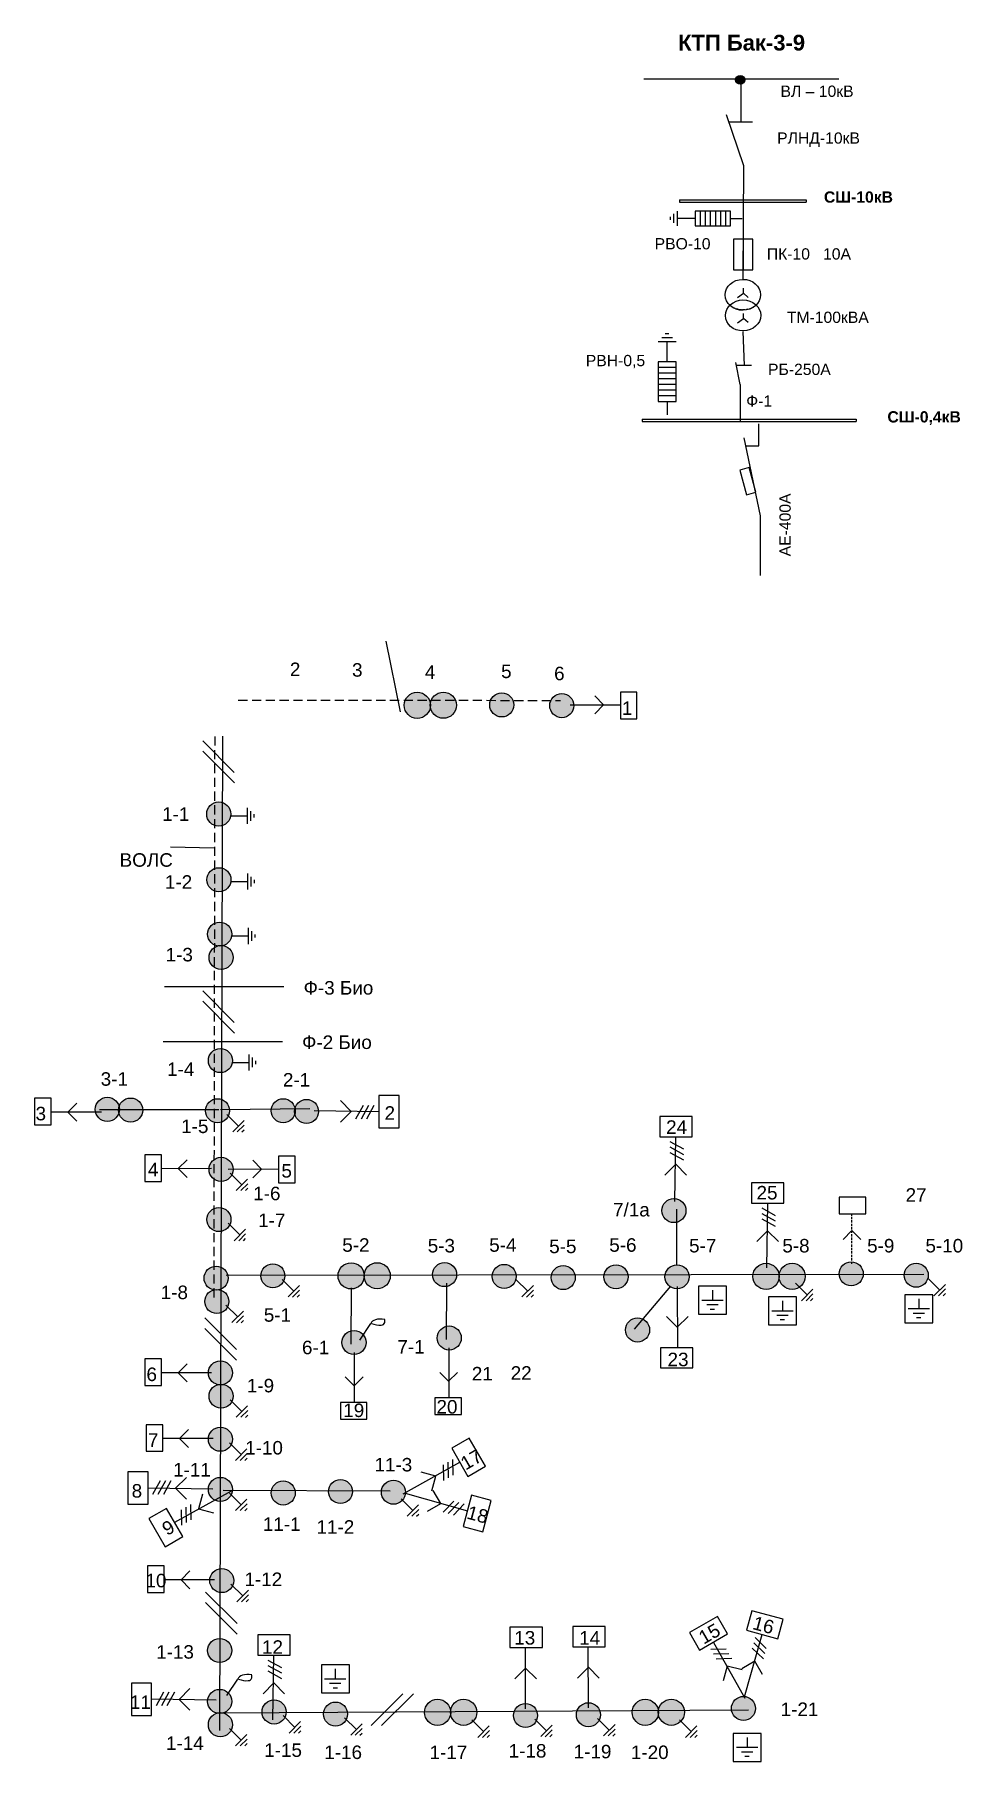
# Model space of a CAD drawing. Extents: x 5 to 651, y 4 to 408.
# Drawn here: x 5.3 to 217.2, y 3.5 to 397.8 of the extents above; entities that cross this region are included whole.
import ezdxf

# ---------------------------------------------------------------- set-up
doc = ezdxf.new("R2010")
doc.units = 0
doc.header["$LTSCALE"] = 4.2
doc.header["$MEASUREMENT"] = 0
doc.linetypes.add('DASHED', pattern=[0.75, 0.5, -0.25])
doc.linetypes.add('HIDDEN2', pattern=[0.1875, 0.125, -0.0625])
doc.layers.get('0').update_dxf_attribs({"linetype": 'CONTINUOUS'})
doc.styles.get("Standard").update_dxf_attribs({"font": 'txt.shx'})

msp = doc.modelspace()

# ---------------------------------------------------------------- hatches: boundary and pattern name
h = msp.add_hatch(color=7)
edge = h.paths.add_edge_path()
edge.add_ellipse((166.4, 387.44), major_axis=(1.08, 0), ratio=0.902696, start_angle=0, end_angle=360)
h = msp.add_hatch(color=7)
edge = h.paths.add_edge_path()
edge.add_arc((92.68, 244.64), 2.99, 0, 360)
h = msp.add_hatch(color=7)
edge = h.paths.add_edge_path()
edge.add_arc((98.63, 244.65), 2.99, 0, 360)
h = msp.add_hatch(color=7)
edge = h.paths.add_edge_path()
edge.add_arc((111.96, 244.72), 2.75, 0, 360)
h = msp.add_hatch(color=7)
edge = h.paths.add_edge_path()
edge.add_arc((125.67, 244.56), 2.75, 0, 360)
h = msp.add_hatch(color=7)
edge = h.paths.add_edge_path()
edge.add_arc((47.34, 219.81), 2.75, 0, 360)
h = msp.add_hatch(color=7)
edge = h.paths.add_edge_path()
edge.add_arc((47.39, 204.81), 2.75, 0, 360)
h = msp.add_hatch(color=7)
edge = h.paths.add_edge_path()
edge.add_arc((47.56, 192.39), 2.75, 0, 360)
h = msp.add_hatch(color=7)
edge = h.paths.add_edge_path()
edge.add_arc((47.88, 187.07), 2.75, 0, 360)
h = msp.add_hatch(color=7)
edge = h.paths.add_edge_path()
edge.add_arc((47.72, 163.52), 2.75, 0, 360)
h = msp.add_hatch(color=7)
edge = h.paths.add_edge_path()
edge.add_arc((21.91, 152.39), 2.75, 0, 360)
h = msp.add_hatch(color=7)
edge = h.paths.add_edge_path()
edge.add_arc((27.23, 152.23), 2.75, 0, 360)
h = msp.add_hatch(color=7)
edge = h.paths.add_edge_path()
edge.add_arc((47.07, 152.07), 2.75, 0, 360)
h = msp.add_hatch(color=7)
edge = h.paths.add_edge_path()
edge.add_arc((62.07, 152.07), 2.75, 0, 360)
h = msp.add_hatch(color=7)
edge = h.paths.add_edge_path()
edge.add_arc((67.39, 151.91), 2.75, 0, 360)
h = msp.add_hatch(color=7)
edge = h.paths.add_edge_path()
edge.add_arc((47.88, 138.69), 2.75, 0, 360)
h = msp.add_hatch(color=7)
edge = h.paths.add_edge_path()
edge.add_arc((151.27, 129.28), 2.75, 0, 360)
h = msp.add_hatch(color=7)
edge = h.paths.add_edge_path()
edge.add_arc((47.39, 127.23), 2.75, 0, 360)
h = msp.add_hatch(color=7)
edge = h.paths.add_edge_path()
edge.add_arc((46.75, 113.85), 2.75, 0, 360)
h = msp.add_hatch(color=7)
edge = h.paths.add_edge_path()
edge.add_arc((59.7, 114.39), 2.75, 0, 360)
h = msp.add_hatch(color=7)
edge = h.paths.add_edge_path()
edge.add_arc((77.58, 114.38), 2.99, 0, 360)
h = msp.add_hatch(color=7)
edge = h.paths.add_edge_path()
edge.add_arc((83.52, 114.39), 2.99, 0, 360)
h = msp.add_hatch(color=7)
edge = h.paths.add_edge_path()
edge.add_arc((98.91, 114.66), 2.75, 0, 360)
h = msp.add_hatch(color=7)
edge = h.paths.add_edge_path()
edge.add_arc((112.52, 114.25), 2.75, 0, 360)
h = msp.add_hatch(color=7)
edge = h.paths.add_edge_path()
edge.add_arc((126, 113.98), 2.75, 0, 360)
h = msp.add_hatch(color=7)
edge = h.paths.add_edge_path()
edge.add_arc((138.05, 114.16), 2.75, 0, 360)
h = msp.add_hatch(color=7)
edge = h.paths.add_edge_path()
edge.add_arc((151.98, 114.16), 2.75, 0, 360)
h = msp.add_hatch(color=7)
edge = h.paths.add_edge_path()
edge.add_arc((172.31, 114.25), 2.99, 0, 360)
h = msp.add_hatch(color=7)
edge = h.paths.add_edge_path()
edge.add_arc((178.26, 114.26), 2.99, 0, 360)
h = msp.add_hatch(color=7)
edge = h.paths.add_edge_path()
edge.add_arc((191.75, 114.84), 2.75, 0, 360)
h = msp.add_hatch(color=7)
edge = h.paths.add_edge_path()
edge.add_arc((206.59, 114.52), 2.75, 0, 360)
h = msp.add_hatch(color=7)
edge = h.paths.add_edge_path()
edge.add_arc((46.91, 108.52), 2.75, 0, 360)
h = msp.add_hatch(color=7)
edge = h.paths.add_edge_path()
edge.add_arc((99.97, 100.19), 2.75, 0, 360)
h = msp.add_hatch(color=7)
edge = h.paths.add_edge_path()
edge.add_arc((142.97, 102.02), 2.75, 0, 360)
h = msp.add_hatch(color=7)
edge = h.paths.add_edge_path()
edge.add_arc((78.23, 99.16), 2.75, 0, 360)
h = msp.add_hatch(color=7)
edge = h.paths.add_edge_path()
edge.add_arc((47.72, 92.23), 2.75, 0, 360)
h = msp.add_hatch(color=7)
edge = h.paths.add_edge_path()
edge.add_arc((47.88, 86.91), 2.75, 0, 360)
h = msp.add_hatch(color=7)
edge = h.paths.add_edge_path()
edge.add_arc((47.72, 77.07), 2.75, 0, 360)
h = msp.add_hatch(color=7)
edge = h.paths.add_edge_path()
edge.add_arc((47.72, 65.62), 2.75, 0, 360)
h = msp.add_hatch(color=7)
edge = h.paths.add_edge_path()
edge.add_arc((62.07, 64.81), 2.75, 0, 360)
h = msp.add_hatch(color=7)
edge = h.paths.add_edge_path()
edge.add_arc((75.14, 65.14), 2.75, 0, 360)
h = msp.add_hatch(color=7)
edge = h.paths.add_edge_path()
edge.add_arc((87.23, 64.98), 2.75, 0, 360)
h = msp.add_hatch(color=7)
edge = h.paths.add_edge_path()
edge.add_arc((48.04, 44.81), 2.75, 0, 360)
h = msp.add_hatch(color=7)
edge = h.paths.add_edge_path()
edge.add_arc((47.56, 28.85), 2.75, 0, 360)
h = msp.add_hatch(color=7)
edge = h.paths.add_edge_path()
edge.add_arc((47.56, 17.23), 2.75, 0, 360)
h = msp.add_hatch(color=7)
edge = h.paths.add_edge_path()
edge.add_arc((59.98, 14.81), 2.75, 0, 360)
h = msp.add_hatch(color=7)
edge = h.paths.add_edge_path()
edge.add_arc((74.01, 14.33), 2.75, 0, 360)
h = msp.add_hatch(color=7)
edge = h.paths.add_edge_path()
edge.add_arc((97.31, 14.73), 2.99, 0, 360)
h = msp.add_hatch(color=7)
edge = h.paths.add_edge_path()
edge.add_arc((103.26, 14.75), 2.99, 0, 360)
h = msp.add_hatch(color=7)
edge = h.paths.add_edge_path()
edge.add_arc((117.39, 14.01), 2.75, 0, 360)
h = msp.add_hatch(color=7)
edge = h.paths.add_edge_path()
edge.add_arc((131.75, 14.17), 2.75, 0, 360)
h = msp.add_hatch(color=7)
edge = h.paths.add_edge_path()
edge.add_arc((144.73, 14.73), 2.99, 0, 360)
h = msp.add_hatch(color=7)
edge = h.paths.add_edge_path()
edge.add_arc((150.68, 14.75), 2.99, 0, 360)
h = msp.add_hatch(color=7)
edge = h.paths.add_edge_path()
edge.add_arc((167.15, 15.62), 2.75, 0, 360)
h = msp.add_hatch(color=7)
edge = h.paths.add_edge_path()
edge.add_arc((47.72, 11.91), 2.75, 0, 360)

# ---------------------------------------------------------------- linework, layer by layer
at = {"color": 7, "linetype": 'CONTINUOUS'}
for p, q in [((188.92, 387.61), (144.38, 387.58)), ((166.59, 377.71), (166.59, 387.21)), ((163.17, 379.5), (167.17, 367.9)), ((163.8, 377.85), (169.25, 377.85)), ((167.17, 367.9), (167.02, 341.94)), ((152.56, 360), (181.47, 360)), ((152.56, 360), (152.56, 359.53)), ((152.56, 359.53), (181.47, 359.53)), ((181.47, 360), (181.47, 359.53)), ((150.38, 356.13), (150.38, 355.46)), ((151.2, 356.8), (151.2, 354.79)), ((152.02, 357.47), (152.02, 354.12)), ((156.13, 355.8), (152.02, 355.8)), ((157.28, 357.47), (157.28, 354.12)), ((158.43, 357.47), (158.43, 354.12)), ((159.58, 357.47), (159.58, 354.12)), ((160.73, 357.47), (160.73, 354.12)), ((161.88, 357.47), (161.88, 354.12)), ((163.03, 357.47), (163.03, 354.12)), ((164.18, 355.8), (166.86, 355.8)), ((167.1, 352.89), (167.06, 344.04)), ((165.81, 337.75), (167.15, 338.7)), ((165.81, 331.98), (167.15, 332.93)), ((151.77, 327.63), (147.68, 327.63)), ((150.95, 328.55), (148.49, 328.55)), ((150.13, 329.47), (149.31, 329.47)), ((149.72, 323.02), (149.72, 327.63)), ((167, 329.97), (167.34, 322.21)), ((151.77, 321.73), (147.68, 321.73)), ((151.77, 320.44), (147.68, 320.44)), ((166.42, 317.9), (165.37, 322.9)), ((169.02, 322.21), (165.65, 322.21)), ((151.77, 319.14), (147.68, 319.14)), ((151.77, 317.85), (147.68, 317.85)), ((151.77, 316.56), (147.68, 316.56)), ((166.42, 317.9), (166.42, 309.61)), ((151.77, 315.27), (147.68, 315.27)), ((149.72, 313.98), (149.72, 310.97)), ((144.01, 309.99), (192.89, 309.99)), ((144.01, 309.99), (144.01, 309.43)), ((144.01, 309.43), (192.89, 309.43)), ((170.67, 303.89), (170.67, 308.88)), ((192.89, 309.99), (192.89, 309.43)), ((171.03, 287.91), (167.32, 305.72)), ((167.67, 303.9), (170.67, 303.89)), ((171.06, 274.27), (171.07, 288)), ((85.52, 259.3), (88.79, 243.16)), ((127.57, 244.74), (139.04, 244.76)), ((48.24, 237.61), (47.52, 10.6)), ((43.68, 234.15), (50.93, 226.9)), ((43.69, 236.54), (50.9, 229.33)), ((53.92, 217.55), (53.92, 221.24)), ((50.13, 219.39), (53.92, 219.39)), ((54.67, 218.29), (54.67, 220.5)), ((55.43, 219.02), (55.43, 219.76)), ((36.32, 212.3), (46.27, 212.06)), ((53.97, 202.55), (53.97, 206.24)), ((54.72, 203.29), (54.72, 205.5)), ((50.18, 204.39), (53.97, 204.39)), ((55.48, 204.02), (55.48, 204.76)), ((54.13, 190.13), (54.13, 193.82)), ((50.34, 191.97), (54.13, 191.97)), ((54.89, 190.87), (54.89, 193.08)), ((55.64, 191.6), (55.64, 192.34)), ((34.97, 180.45), (62.24, 180.45)), ((43.69, 179.44), (50.9, 172.24)), ((43.68, 177.06), (50.93, 169.8)), ((34.64, 167.87), (61.92, 167.87)), ((50.5, 163.1), (54.29, 163.1)), ((54.29, 161.26), (54.29, 164.95)), ((55.05, 161.99), (55.05, 164.21)), ((55.8, 162.73), (55.8, 163.47)), ((20.55, 151.75), (9.08, 151.73)), ((20.13, 152.39), (47.4, 152.39)), ((47.71, 152.39), (68.12, 152.6)), ((49.16, 151.24), (51.84, 148.56)), ((50.53, 147.25), (53.14, 149.86)), ((69.12, 152.12), (83.9, 151.89)), ((80.31, 153.27), (78.6, 150.17)), ((81.55, 153.27), (79.84, 150.17)), ((82.79, 153.27), (81.08, 150.17)), ((51.59, 147.24), (53.16, 148.8)), ((52.65, 147.22), (53.17, 147.75)), ((151.51, 131.38), (151.73, 146.15)), ((150.35, 145.05), (153.45, 143.34)), ((150.35, 143.81), (153.45, 142.1)), ((150.35, 142.57), (153.45, 140.86)), ((45.71, 138.85), (34.25, 138.83)), ((49.51, 138.77), (60.98, 138.79)), ((49.97, 137.85), (52.64, 135.17)), ((51.34, 133.86), (53.95, 136.48)), ((52.4, 133.85), (53.96, 135.42)), ((53.46, 133.84), (53.98, 134.36)), ((172.47, 116.22), (172.7, 130.99)), ((49.48, 126.4), (52.16, 123.72)), ((151.92, 116.77), (151.96, 129.64)), ((171.32, 129.88), (174.42, 128.18)), ((171.32, 128.64), (174.42, 126.94)), ((171.32, 127.41), (174.42, 125.7)), ((50.85, 122.41), (53.47, 125.02)), ((51.91, 122.4), (53.48, 123.97)), ((52.97, 122.39), (53.49, 122.91)), ((49.06, 114.54), (208.32, 114.8)), ((61.79, 113.55), (64.47, 110.87)), ((63.16, 109.57), (65.78, 112.18)), ((64.22, 109.55), (65.79, 111.12)), ((77.59, 111.67), (77.54, 98.81)), ((99.32, 112.7), (99.28, 99.83)), ((115.21, 113.55), (117.89, 110.87)), ((116.58, 109.57), (119.2, 112.18)), ((117.64, 109.55), (119.21, 111.12)), ((150.51, 112.02), (142.21, 102.19)), ((152.04, 111.94), (152.06, 97.97)), ((160.07, 111.09), (160.07, 108.84)), ((179, 112.69), (181.68, 110.01)), ((180.37, 108.7), (182.98, 111.31)), ((209.28, 113.82), (211.96, 111.14)), ((210.65, 109.83), (213.27, 112.44)), ((211.71, 109.82), (213.28, 111.39)), ((49, 107.69), (51.68, 105.01)), ((65.28, 109.54), (65.8, 110.06)), ((118.7, 109.54), (119.22, 110.06)), ((157.63, 108.84), (162.52, 108.84)), ((158.77, 107.82), (161.38, 107.82)), ((159.58, 106.8), (160.56, 106.8)), ((176.04, 108.67), (176.04, 106.42)), ((181.43, 108.69), (183, 110.26)), ((182.49, 108.68), (183.01, 109.2)), ((204.73, 106.9), (209.61, 106.9)), ((207.17, 109.15), (207.17, 106.9)), ((212.77, 109.8), (213.29, 110.33)), ((44.18, 104.77), (51.39, 97.56)), ((50.37, 103.7), (52.98, 106.31)), ((51.43, 103.69), (53, 105.26)), ((52.49, 103.68), (53.01, 104.2)), ((79.54, 99.72), (82.1, 103.5)), ((173.6, 106.42), (178.49, 106.42)), ((174.74, 105.4), (177.34, 105.4)), ((175.55, 104.38), (176.53, 104.38)), ((205.87, 105.88), (208.47, 105.88)), ((206.68, 104.86), (207.66, 104.86)), ((44.16, 102.38), (51.41, 95.13)), ((78.27, 96.91), (78.29, 85.44)), ((99.85, 97.96), (99.87, 86.5)), ((45.71, 92.23), (34.25, 92.22)), ((49.97, 86.07), (52.64, 83.4)), ((51.34, 82.09), (53.95, 84.7)), ((52.4, 82.08), (53.96, 83.64)), ((53.46, 82.06), (53.98, 82.58)), ((46.04, 77.23), (34.57, 77.22)), ((49.8, 76.24), (52.48, 73.56)), ((51.18, 72.25), (53.79, 74.86)), ((52.24, 72.24), (53.8, 73.8)), ((53.29, 72.22), (53.82, 72.75)), ((89.48, 64.61), (102.39, 71.81)), ((98.59, 71.2), (98.67, 67.67)), ((99.67, 71.82), (99.74, 68.29)), ((100.74, 72.44), (100.82, 68.91)), ((32.31, 64.55), (34.02, 67.65)), ((33.55, 64.55), (35.26, 67.65)), ((34.79, 64.55), (36.5, 67.65)), ((45.98, 65.7), (31.2, 65.92)), ((50.18, 65.26), (37.27, 58.06)), ((48.35, 65.45), (86.52, 65.3)), ((49.8, 64.78), (52.48, 62.11)), ((51.18, 60.8), (53.79, 63.41)), ((89, 63.49), (91.68, 60.81)), ((89.9, 64.75), (104.11, 60.71)), ((38.92, 57.43), (38.85, 60.96)), ((39.99, 58.05), (39.92, 61.58)), ((41.07, 58.67), (40.99, 62.2)), ((52.24, 60.79), (53.8, 62.35)), ((53.29, 60.77), (53.82, 61.29)), ((90.37, 59.51), (92.98, 62.12)), ((91.43, 59.5), (93, 61.06)), ((92.49, 59.48), (93.01, 60)), ((101, 62.96), (98.55, 60.41)), ((102.2, 62.64), (99.75, 60.09)), ((103.4, 62.32), (100.95, 59.77)), ((46.36, 44.98), (34.89, 44.96)), ((50.13, 43.98), (52.81, 41.3)), ((44.32, 39.8), (51.57, 32.55)), ((44.34, 42.19), (51.55, 34.98)), ((51.5, 39.99), (54.11, 42.6)), ((52.56, 39.98), (54.13, 41.55)), ((53.62, 39.97), (54.14, 40.49)), ((167.38, 18.28), (171.42, 32.5)), ((169.81, 31.78), (172.36, 29.34)), ((59.73, 12.99), (59.96, 27.77)), ((117.38, 15.56), (117.36, 29.52)), ((131.74, 15.72), (131.72, 29.68)), ((159.68, 29.13), (163.22, 29.2)), ((160.3, 28.06), (163.84, 28.13)), ((167.51, 17.87), (160.32, 30.78)), ((169.16, 29.39), (171.72, 26.94)), ((169.49, 30.59), (172.04, 28.14)), ((58.58, 26.66), (61.68, 24.95)), ((58.58, 25.42), (61.68, 23.71)), ((58.58, 24.18), (61.68, 22.47)), ((73.94, 24.64), (73.94, 22.39)), ((160.92, 26.98), (164.46, 27.06)), ((49.17, 18.56), (51.73, 22.34)), ((71.5, 22.39), (76.39, 22.39)), ((72.64, 21.37), (75.25, 21.37)), ((73.46, 20.35), (74.43, 20.35)), ((46.79, 17.47), (32.01, 17.7)), ((33.12, 16.32), (34.82, 19.42)), ((34.36, 16.32), (36.06, 19.42)), ((35.6, 16.32), (37.3, 19.42)), ((82.14, 11.76), (89.35, 18.97)), ((84.53, 11.74), (91.78, 18.99)), ((47.71, 14.64), (168.32, 15.3)), ((62.06, 13.98), (64.74, 11.3)), ((63.44, 9.99), (66.05, 12.6)), ((76.09, 13.49), (78.77, 10.81)), ((77.47, 9.51), (80.08, 12.12)), ((105.13, 13.01), (107.81, 10.33)), ((119.48, 13.17), (122.16, 10.49)), ((133.84, 13.33), (136.52, 10.65)), ((135.21, 9.35), (137.82, 11.96)), ((152.55, 13.01), (155.23, 10.33)), ((49.8, 11.07), (52.48, 8.4)), ((51.18, 7.09), (53.79, 9.7)), ((52.24, 7.08), (53.8, 8.64)), ((64.49, 9.98), (66.06, 11.55)), ((65.55, 9.97), (66.07, 10.49)), ((78.53, 9.5), (80.09, 11.06)), ((79.58, 9.48), (80.11, 10)), ((106.5, 9.02), (109.11, 11.64)), ((107.56, 9.01), (109.13, 10.58)), ((108.62, 9), (109.14, 9.52)), ((120.85, 9.19), (123.47, 11.8)), ((121.91, 9.17), (123.48, 10.74)), ((122.97, 9.16), (123.49, 9.68)), ((136.27, 9.33), (137.84, 10.9)), ((137.33, 9.32), (137.85, 9.84)), ((153.92, 9.02), (156.53, 11.64)), ((154.98, 9.01), (156.55, 10.58)), ((156.04, 9), (156.56, 9.52)), ((167.98, 8.99), (167.98, 6.74)), ((53.29, 7.06), (53.82, 7.58)), ((165.53, 6.74), (170.42, 6.74)), ((166.67, 5.72), (169.28, 5.72)), ((167.49, 4.7), (168.47, 4.7))]:
    msp.add_line(p, q, dxfattribs=at)
at = {"color": 7, "linetype": 'DASHED'}
for p, q in [((51.79, 245.84), (125.36, 245.75)), ((46.42, 237.55), (46.21, 108.93))]:
    msp.add_line(p, q, dxfattribs=at)
at = {"color": 7, "linetype": 'HIDDEN2'}
msp.add_line((191.91, 117.09), (191.89, 128.56), dxfattribs=at)
at = {"color": 7, "linetype": 'CONTINUOUS'}
for points in [[(156.13, 357.47), (156.13, 354.12), (164.18, 354.12), (164.18, 357.47)], [(164.88, 344.04), (169.32, 344.04), (169.32, 351.09), (164.88, 351.09)], [(151.77, 323.02), (147.68, 323.02), (147.68, 313.98), (151.77, 313.98)], [(169.97, 293.27), (168.46, 298.9), (166.34, 298.33), (167.85, 292.7)], [(139.04, 241.58), (142.84, 241.58), (142.84, 247.65), (139.04, 247.65)], [(9.08, 154.91), (5.29, 154.91), (5.29, 148.84), (9.08, 148.84)], [(83.9, 148.19), (88.52, 148.19), (88.52, 155.59), (83.9, 155.59)], [(155.43, 146.15), (155.43, 150.78), (148.03, 150.78), (148.03, 146.15)], [(34.25, 142.01), (30.45, 142.01), (30.45, 135.93), (34.25, 135.93)], [(60.98, 135.61), (64.77, 135.61), (64.77, 141.69), (60.98, 141.69)], [(176.4, 130.99), (176.4, 135.62), (169, 135.62), (169, 130.99)], [(195.07, 128.56), (195.07, 132.35), (189, 132.35), (189, 128.56)], [(163.3, 112.01), (156.9, 112.01), (156.9, 105.61), (163.3, 105.61)], [(179.27, 109.59), (172.87, 109.59), (172.87, 103.19), (179.27, 103.19)], [(210.39, 110.07), (204, 110.07), (204, 103.68), (210.39, 103.68)], [(34.25, 95.4), (30.45, 95.4), (30.45, 89.32), (34.25, 89.32)], [(148.19, 97.97), (148.19, 93.35), (155.59, 93.35), (155.59, 97.97)], [(75.11, 85.44), (75.11, 81.65), (81.18, 81.65), (81.18, 85.44)], [(96.69, 86.5), (96.69, 82.7), (102.76, 82.7), (102.76, 86.5)], [(34.57, 80.4), (30.77, 80.4), (30.77, 74.32), (34.57, 74.32)], [(104.24, 68.6), (108.25, 70.91), (104.55, 77.32), (100.54, 75.01)], [(31.2, 69.63), (26.58, 69.63), (26.58, 62.22), (31.2, 62.22)], [(103.15, 57.13), (107.62, 55.93), (109.54, 63.08), (105.07, 64.28)], [(35.42, 61.27), (31.42, 58.96), (35.12, 52.55), (39.12, 54.86)], [(34.89, 48.14), (31.09, 48.14), (31.09, 42.06), (34.89, 42.06)], [(163.53, 32.63), (161.21, 36.63), (154.8, 32.93), (157.12, 28.93)], [(175, 31.54), (176.19, 36.01), (169.05, 37.92), (167.85, 33.46)], [(63.66, 27.77), (63.66, 32.39), (56.26, 32.39), (56.26, 27.77)], [(121.23, 29.52), (121.23, 34.14), (113.84, 34.14), (113.84, 29.52)], [(135.59, 29.68), (135.59, 34.3), (128.19, 34.3), (128.19, 29.68)], [(77.17, 25.56), (70.77, 25.56), (70.77, 19.16), (77.17, 19.16)], [(32.01, 21.4), (27.39, 21.4), (27.39, 14), (32.01, 14)], [(171.2, 9.91), (164.8, 9.91), (164.8, 3.51), (171.2, 3.51)]]:
    msp.add_lwpolyline(points, close=True, dxfattribs=at)
for points in [[(168.24, 337.76), (167.15, 338.7), (167.14, 339.87)], [(168.23, 332), (167.15, 332.93), (167.14, 334.11)], [(133.18, 242.71), (135.21, 244.73), (133.18, 246.76)], [(14.94, 153.78), (12.92, 151.76), (14.94, 149.73)], [(75.12, 149.46), (77.59, 151.92), (75.12, 154.39)], [(40.1, 140.88), (38.08, 138.85), (40.1, 136.83)], [(55.12, 136.74), (57.14, 138.77), (55.12, 140.79)], [(154.17, 137.38), (151.7, 139.85), (149.23, 137.38)], [(175.14, 122.22), (172.67, 124.69), (170.2, 122.22)], [(193.94, 122.7), (191.92, 124.72), (189.89, 122.7)], [(149.57, 105.11), (152.03, 102.64), (154.5, 105.11)], [(40.1, 94.27), (38.08, 92.24), (40.1, 90.22)], [(76.24, 91.3), (78.26, 89.28), (80.29, 91.3)], [(97.82, 92.35), (99.84, 90.33), (101.87, 92.35)], [(40.43, 79.27), (38.4, 77.24), (40.43, 75.22)], [(39.98, 68.36), (37.51, 65.89), (39.98, 63.43)], [(96.01, 65.31), (96.91, 68.68), (93.54, 69.58)], [(43.65, 64.56), (42.75, 61.19), (46.12, 60.29)], [(95.01, 60.62), (98.03, 62.37), (96.28, 65.39)], [(40.75, 47.01), (38.73, 44.98), (40.75, 42.96)], [(119.86, 22.39), (117.39, 24.85), (114.93, 22.39)], [(134.21, 22.55), (131.75, 25.01), (129.28, 22.55)], [(166.82, 24.4), (163.45, 25.3), (162.55, 21.93)], [(171.51, 23.39), (169.76, 26.42), (166.74, 24.67)], [(40.78, 20.14), (38.32, 17.67), (40.78, 15.2)], [(62.39, 18.99), (59.93, 21.46), (57.46, 18.99)]]:
    msp.add_lwpolyline(points, dxfattribs=at)
for centre, radius in [((92.68, 244.64), 2.99), ((98.63, 244.65), 2.99), ((111.96, 244.72), 2.75), ((125.67, 244.56), 2.75), ((47.34, 219.81), 2.75), ((47.39, 204.81), 2.75), ((47.56, 192.39), 2.75), ((47.88, 187.07), 2.75), ((47.72, 163.52), 2.75), ((21.91, 152.39), 2.75), ((27.23, 152.23), 2.75), ((47.07, 152.07), 2.75), ((62.07, 152.07), 2.75), ((67.39, 151.91), 2.75), ((47.88, 138.69), 2.75), ((151.27, 129.28), 2.75), ((47.39, 127.23), 2.75), ((46.75, 113.85), 2.75), ((59.7, 114.39), 2.75), ((77.58, 114.38), 2.99), ((83.52, 114.39), 2.99), ((98.91, 114.66), 2.75), ((112.52, 114.25), 2.75), ((126, 113.98), 2.75), ((138.05, 114.16), 2.75), ((151.98, 114.16), 2.75), ((172.31, 114.25), 2.99), ((178.26, 114.26), 2.99), ((191.75, 114.84), 2.75), ((206.59, 114.52), 2.75), ((46.91, 108.52), 2.75), ((99.97, 100.19), 2.75), ((142.97, 102.02), 2.75), ((78.23, 99.16), 2.75), ((47.72, 92.23), 2.75), ((47.88, 86.91), 2.75), ((47.72, 77.07), 2.75), ((47.72, 65.62), 2.75), ((62.07, 64.81), 2.75), ((75.14, 65.14), 2.75), ((87.23, 64.98), 2.75), ((48.04, 44.81), 2.75), ((47.56, 28.85), 2.75), ((47.56, 17.23), 2.75), ((59.98, 14.81), 2.75), ((74.01, 14.33), 2.75), ((97.31, 14.73), 2.99), ((103.26, 14.75), 2.99), ((117.39, 14.01), 2.75), ((131.75, 14.17), 2.75), ((144.73, 14.73), 2.99), ((150.68, 14.75), 2.99), ((167.15, 15.62), 2.75), ((47.72, 11.91), 2.75)]:
    msp.add_circle(centre, radius, dxfattribs=at)
for centre, major_axis, ratio in [((166.4, 387.44), (1.08, 0), 0.902696), ((167.02, 338.34), (4.04, 0.03), 0.874379), ((167.06, 333.64), (4.04, 0.03), 0.874379)]:
    msp.add_ellipse(centre, major_axis=major_axis, ratio=ratio, dxfattribs=at)
at = {"color": 7, "linetype": 'HIDDEN2'}
msp.add_ellipse((167.03, 337.93), major_axis=(3.99, 0.02), ratio=0.74297, start_param=-2.425623, end_param=-0.715969, dxfattribs=at)
at = {"color": 7, "linetype": 'CONTINUOUS'}
for centre in [(86.03, 102.15), (55.66, 20.99)]:
    msp.add_ellipse(centre, major_axis=(3.92, -1.38), ratio=0.489499, start_param=1.941963, end_param=3.158461, dxfattribs=at)
for points in [[(82.22, 103.5), (82.99, 103.25), (83.74, 103.02), (84.46, 103.12), (84.82, 103.17), (85.16, 103.31), (85.26, 103.73), (85.3, 103.92), (85.3, 104.15), (85.3, 104.38)], [(51.86, 22.34), (52.62, 22.09), (53.38, 21.86), (54.1, 21.96), (54.45, 22.01), (54.8, 22.14), (54.9, 22.57), (54.94, 22.75), (54.93, 22.99), (54.93, 23.22)]]:
    msp.add_open_spline(points, degree=3, knots=[0, 0, 0, 0, 0.1339297, 0.1339297, 0.1339297, 0.1995683, 0.1995683, 0.1995683, 0.2275349, 0.2275349, 0.2275349, 0.2275349], dxfattribs=at)

# ---------------------------------------------------------------- texts
at = {"attachment_point": 5}
for s, insert, char_height, width in [('\\C7;\\fArial|b1|i0|;\\H3.5956148073077;КТП Бак-3-9', (166.72, 395.89), 3.5956, 53.6222), ('\\C7;\\fArial|b0|i0|;\\H2.5683265227824;ВЛ – 10кВ', (183.96, 384.81), 2.5683, 30.0332), ('\\C7;\\fArial|b0|i0|;\\H2.5683265227824;РЛНД-10кВ', (184.29, 373.77), 2.5683, 30.052), ('\\C7;\\fArial|b1|i0|;\\H2.5683265227824;СШ-10кВ', (193.4, 360.65), 2.5683, 26.9801), ('\\C7;\\fArial|b0|i0|;\\H2.5683265227824;РВО-10', (153.25, 349.99), 2.5683, 90.4208), ('\\C7;\\fArial|b0|i0|;\\H2.5683265227824;ПК-10   10А', (182.09, 347.67), 2.5683, 33.2488), ('\\C7;\\fArial|b0|i0|;\\H2.5683265227824;ТМ-100кВА', (186.41, 333.2), 2.5683, 90.4208), ('\\C7;\\fArial|b0|i0|;\\H2.5683265227824;РВН-0,5', (137.93, 323.1), 2.5683, 90.4208), ('\\C7;\\fArial|b0|i0|;\\H2.5683265227824;РБ-250А', (179.92, 321.31), 2.5683, 90.4208), ('\\C7;\\fArial|b0|i0|;\\H2.5683265227824;Ф-1', (170.74, 314.09), 2.5683, 19.3545), ('\\C7;\\fArial|b1|i0|;\\H2.5683265227824;СШ-0,4кВ', (208.4, 310.2), 2.5683, 27.8232), ('\\C7;\\fArial|b0|i0|;\\H3.0820059355348;2', (64.79, 252.85), 3.082, 13.1885), ('\\C7;\\fArial|b0|i0|;\\H3.0820059355348;3', (78.98, 252.69), 3.082, 13.1885), ('\\C7;\\fArial|b0|i0|;\\H3.0820059355348;4', (95.59, 252.21), 3.082, 13.1885), ('\\C7;\\fArial|b0|i0|;\\H3.0820059355348;5', (113.01, 252.37), 3.082, 13.1885), ('\\C7;\\fArial|b0|i0|;\\H3.0820059355348;6', (125.11, 251.88), 3.082, 13.1885), ('\\C7;\\fArial|b0|i0|;\\H3.0820059355348;1', (140.59, 243.98), 3.082, 13.1885), ('\\C7;\\fArial|b0|i0|;\\H3.0820059355348;1-1', (37.53, 219.79), 3.082, 13.1885), ('\\C7;\\fArial|b0|i0|;\\H3.0820059355348;ВОЛС', (30.79, 209.3), 3.082, 16.8065), ('\\C7;\\fArial|b0|i0|;\\H3.0820059355348;1-2', (38.17, 204.3), 3.082, 13.1885), ('\\C7;\\fArial|b0|i0|;\\H3.0820059355348;1-3', (38.33, 187.69), 3.082, 13.1885), ('\\C7;\\fArial|b0|i0|;\\H3.0820059355348;Ф-3 Био', (74.68, 180.11), 3.082, 20.0774), ('\\C7;\\fArial|b0|i0|;\\H3.0820059355348;Ф-2 Био', (74.33, 167.69), 3.082, 20.9839), ('\\C7;\\fArial|b0|i0|;\\H3.0820059355348;1-4', (38.66, 161.56), 3.082, 13.1885), ('\\C7;\\fArial|b0|i0|;\\H3.0820059355348;3-1', (23.5, 159.3), 3.082, 13.1885), ('\\C7;\\fArial|b0|i0|;\\H3.0820059355348;2-1', (65.11, 159.14), 3.082, 13.1885), ('\\C7;\\fArial|b0|i0|;\\H3.0820059355348;3', (6.72, 151.4), 3.082, 13.1885), ('\\C7;\\fArial|b0|i0|;\\H3.0820059355348;1-5', (41.88, 148.5), 3.082, 13.1885), ('\\C7;\\fArial|b0|i0|;\\H3.0820059355348;2', (86.4, 151.56), 3.082, 13.1885), ('\\C7;\\fArial|b0|i0|;\\H3.0820059355348;24', (151.88, 148.34), 3.082, 13.1885), ('\\C7;\\fArial|b0|i0|;\\H3.0820059355348;4', (32.37, 138.66), 3.082, 13.1885), ('\\C7;\\fArial|b0|i0|;\\H3.0820059355348;5', (62.85, 138.34), 3.082, 13.1885), ('\\C7;\\fArial|b0|i0|;\\H3.0820059355348;1-6', (58.33, 133.17), 3.082, 13.1885), ('\\C7;\\fArial|b0|i0|;\\H3.0820059355348;25', (172.53, 133.34), 3.082, 13.1885), ('\\C7;\\fArial|b0|i0|;\\H3.0820059355348;27', (206.56, 132.85), 3.082, 13.1885), ('\\C7;\\fArial|b0|i0|;\\H3.0820059355348;7/1а', (141.56, 129.46), 3.082, 13.1885), ('\\C7;\\fArial|b0|i0|;\\H3.0820059355348;1-7', (59.46, 127.05), 3.082, 13.1885), ('\\C7;\\fArial|b0|i0|;\\H3.0820059355348;5-2', (78.66, 121.4), 3.082, 13.1885), ('\\C7;\\fArial|b0|i0|;\\H3.0820059355348;5-3', (98.17, 121.24), 3.082, 13.1885), ('\\C7;\\fArial|b0|i0|;\\H3.0820059355348;5-4', (112.21, 121.4), 3.082, 13.1885), ('\\C7;\\fArial|b0|i0|;\\H3.0820059355348;5-5', (125.91, 121.08), 3.082, 13.1885), ('\\C7;\\fArial|b0|i0|;\\H3.0820059355348;5-6', (139.62, 121.4), 3.082, 13.1885), ('\\C7;\\fArial|b0|i0|;\\H3.0820059355348;5-7', (157.85, 121.24), 3.082, 13.1885), ('\\C7;\\fArial|b0|i0|;\\H3.0820059355348;5-8', (179.14, 121.24), 3.082, 13.1885), ('\\C7;\\fArial|b0|i0|;\\H3.0820059355348;5-9', (198.5, 121.24), 3.082, 13.1885), ('\\C7;\\fArial|b0|i0|;\\H3.0820059355348;5-10', (213.01, 121.24), 3.082, 13.1885), ('\\C7;\\fArial|b0|i0|;\\H3.0820059355348;1-8', (37.21, 110.59), 3.082, 13.1885), ('\\C7;\\fArial|b0|i0|;\\H3.0820059355348;5-1', (60.75, 105.43), 3.082, 13.1885), ('\\C7;\\fArial|b0|i0|;\\H3.0820059355348;6-1', (69.46, 98.01), 3.082, 13.1885), ('\\C7;\\fArial|b0|i0|;\\H3.0820059355348;7-1', (91.24, 98.17), 3.082, 13.1885), ('\\C7;\\fArial|b0|i0|;\\H3.0820059355348;23', (152.21, 95.27), 3.082, 13.1885), ('\\C7;\\fArial|b0|i0|;\\H3.0820059355348;6', (32.04, 91.88), 3.082, 13.1885), ('\\C7;\\fArial|b0|i0|;\\H3.0820059355348;1-9', (56.88, 89.3), 3.082, 13.1885), ('\\C7;\\fArial|b0|i0|;\\H3.0820059355348;21', (107.53, 92.05), 3.082, 13.1885), ('\\C7;\\fArial|b0|i0|;\\H3.0820059355348;22', (116.4, 92.21), 3.082, 13.1885), ('\\C7;\\fArial|b0|i0|;\\H3.0820059355348;19', (78.17, 83.66), 3.082, 13.1885), ('\\C7;\\fArial|b0|i0|;\\H3.0820059355348;20', (99.46, 84.46), 3.082, 13.1885), ('\\C7;\\fArial|b0|i0|;\\H3.0820059355348;7', (32.37, 76.88), 3.082, 13.1885), ('\\C7;\\fArial|b0|i0|;\\H3.0820059355348;1-10', (57.69, 75.11), 3.082, 13.1885), ('\\C7;\\fArial|b0|i0|;\\H3.0820059355348;1-11', (41.24, 70.11), 3.082, 13.1885), ('\\C7;\\fArial|b0|i0|;\\H3.0820059355348;11-3', (87.21, 71.24), 3.082, 13.1885), ('\\C7;\\fArial|b0|i0|;\\H3.0820059355348;8', (28.66, 65.27), 3.082, 13.1885), ('\\C7;\\fArial|b0|i0|;\\H3.0820059355348;11-1', (61.72, 57.69), 3.082, 13.1885), ('\\C7;\\fArial|b0|i0|;\\H3.0820059355348;11-2', (73.98, 57.05), 3.082, 13.1885), ('\\C7;\\fArial|b0|i0|;\\H3.0820059355348;10', (33.01, 44.79), 3.082, 13.1885), ('\\C7;\\fArial|b0|i0|;\\H3.0820059355348;1-12', (57.53, 45.11), 3.082, 13.1885), ('\\C7;\\fArial|b0|i0|;\\H3.0820059355348;13', (117.21, 31.72), 3.082, 13.1885), ('\\C7;\\fArial|b0|i0|;\\H3.0820059355348;14', (132.04, 31.72), 3.082, 13.1885), ('\\C7;\\fArial|b0|i0|;\\H3.0820059355348;1-13', (37.37, 28.5), 3.082, 13.1885), ('\\C7;\\fArial|b0|i0|;\\H3.0820059355348;12', (59.62, 29.63), 3.082, 13.1885), ('\\C7;\\fArial|b0|i0|;\\H3.0820059355348;11', (29.46, 17.05), 3.082, 13.1885), ('\\C7;\\fArial|b0|i0|;\\H3.0820059355348;1-21', (179.95, 15.43), 3.082, 13.1885), ('\\C7;\\fArial|b0|i0|;\\H3.0820059355348;1-14', (39.62, 7.69), 3.082, 13.1885), ('\\C7;\\fArial|b0|i0|;\\H3.0820059355348;1-15', (62.04, 6.08), 3.082, 13.1885), ('\\C7;\\fArial|b0|i0|;\\H3.0820059355348;1-16', (75.75, 5.59), 3.082, 13.1885), ('\\C7;\\fArial|b0|i0|;\\H3.0820059355348;1-17', (99.79, 5.59), 3.082, 13.1885), ('\\C7;\\fArial|b0|i0|;\\H3.0820059355348;1-18', (117.85, 5.92), 3.082, 13.1885), ('\\C7;\\fArial|b0|i0|;\\H3.0820059355348;1-19', (132.69, 5.75), 3.082, 13.1885), ('\\C7;\\fArial|b0|i0|;\\H3.0820059355348;1-20', (145.75, 5.59), 3.082, 13.1885)]:
    msp.add_mtext(s, dxfattribs=dict(at, insert=insert, char_height=char_height, width=width))
for s, insert, char_height, width, rotation in [('\\C7;\\fArial|b0|i0|;\\H2.5683265227824;АЕ-400A', (176.67, 285.82), 2.5683, 28.8631, 90), ('\\C7;\\fArial|b0|i0|;\\H3.0820059355348;17', (105.01, 72.44), 3.082, 13.1885, 30), ('\\C7;\\fArial|b0|i0|;\\H3.0820059355348;18', (106.46, 59.86), 3.082, 13.1885, 345), ('\\C7;\\fArial|b0|i0|;\\H3.0820059355348;9', (35.83, 56.87), 3.082, 13.1885, 30), ('\\C7;\\fArial|b0|i0|;\\H3.0820059355348;16', (171.72, 34.63), 3.082, 13.1885, 345), ('\\C7;\\fArial|b0|i0|;\\H3.0820059355348;15', (159.38, 32.67), 3.082, 13.1885, 30)]:
    msp.add_mtext(s, dxfattribs=dict(at, insert=insert, char_height=char_height, width=width, rotation=rotation))

doc.saveas('drawing.dxf')
